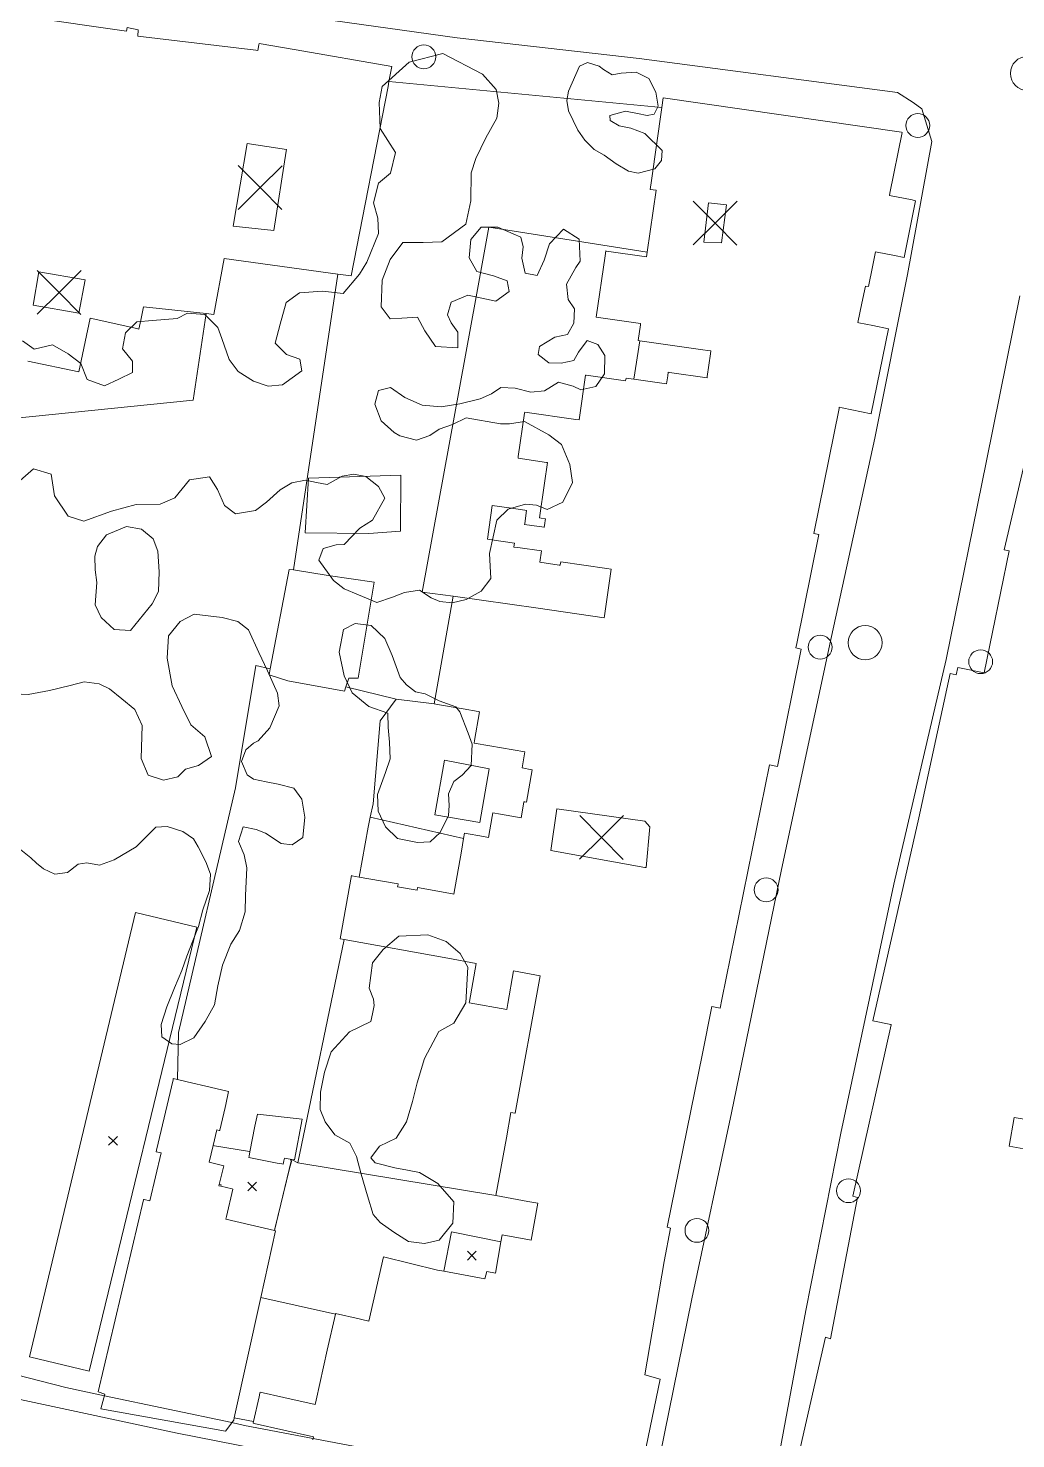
# Model space of a CAD drawing. Header units: metres. Extents: x 4652992 to 4879070, y 2074171 to 2309877.
# Drawn here: x 4653920 to 4653983.8, y 2307623.4 to 2307714.5 of the extents above; entities that cross this region are included whole.
import ezdxf

# ---------------------------------------------------------------- set-up
doc = ezdxf.new("R2010")
doc.units = ezdxf.units.M
doc.header["$MEASUREMENT"] = 0
doc.linetypes.add('DGN Style 2', pattern=[66.27138, 39.762828, -26.508552])
doc.layers.get('0').update_dxf_attribs({"color": 4, "lineweight": 0})
for name, color, linetype, lineweight in [('Level 18', 5, 'Continuous', 0), ('Level 30', 5, 'Continuous', 0), ('Level 35', 4, 'Continuous', 0), ('Level 37', 3, 'Continuous', 0), ('Level 38', 3, 'Continuous', 0), ('Level 39', 9, 'Continuous', 0), ('Level 40', 1, 'Continuous', 0), ('Level 45', 9, 'Continuous', 0), ('Level 54', 30, 'DGN Style 2', 0), ('Level 61', 4, 'Continuous', 0), ('Level 62', 4, 'Continuous', 0), ('Level 63', 3, 'Continuous', 0)]:
    doc.layers.add(name, color=color, linetype=linetype, lineweight=lineweight)

# ---------------------------------------------------------------- blocks, each defined once
blk = doc.blocks.new('POSTE')
at = {"color": 0, "linetype": 'ByBlock', "lineweight": -2}
blk.add_circle((0, 0), 0.77, dxfattribs=at)
blk = doc.blocks.new('AL')
at = {"color": 0, "linetype": 'ByBlock', "lineweight": -2, "ltscale": 10}
blk.add_circle((0, 0), 1.1, dxfattribs=at)
blk = doc.blocks.new('COTA')
at = {"color": 0, "linetype": 'ByBlock', "lineweight": -2, "ltscale": 10}
for p, q in [((-1.408457, 1.419522), (0, 0)), ((1.419522, 1.408457), (0, 0)), ((0, 0), (-1.419522, -1.408457)), ((0, 0), (1.408457, -1.419522))]:
    blk.add_line(p, q, dxfattribs=at)

msp = doc.modelspace()

# ---------------------------------------------------------------- linework, layer by layer
at = {"layer": 'Level 18', "color": 30}
for points in [[(4653959.900626, 2307617.960562, 1384.335982), (4653962.857556, 2307632.49258, 1383.808997), (4653965.423712, 2307644.50327, 1383.270101), (4653968.644879, 2307660.213406, 1382.640859), (4653971.873935, 2307675.240193, 1381.982438), (4653974.685449, 2307688.059365, 1381.367095), (4653976.776675, 2307698.63199, 1380.814404), (4653978.365979, 2307707.209874, 1380.41565), (4653977.708294, 2307709.326834, 1380.380947), (4653977.143482, 2307709.720644, 1380.405234), (4653976.137434, 2307710.373053, 1380.372459), (4653959.445939, 2307712.569493, 1380.87269), (4653947.708031, 2307713.902195, 1380.831201), (4653933.336973, 2307715.913993, 1380.410254), (4653920.415636, 2307717.694351, 1380.083746), (4653900.70562, 2307720.45194, 1379.394836), (4653894.689267, 2307721.480354, 1379.071041), (4653893.278991, 2307721.28384, 1378.976233), (4653891.705097, 2307719.788548, 1378.780086), (4653890.88952, 2307718.235772, 1378.665604)], [(4653890.567403, 2307716.457267, 1378.630353), (4653889.302296, 2307711.581459, 1378.153915), (4653888.470589, 2307708.114739, 1377.667532), (4653887.020455, 2307701.522632, 1376.943175), (4653885.725321, 2307695.720839, 1376.246924), (4653884.570026, 2307690.986107, 1375.692299), (4653882.980361, 2307684.126634, 1374.552187), (4653882.312659, 2307681.391925, 1374.199017), (4653881.948532, 2307679.900573, 1374.118452), (4653881.566553, 2307678.3361, 1374.021474), (4653880.471361, 2307673.123403, 1373.837319), (4653878.995646, 2307666.405659, 1373.56949), (4653877.049644, 2307657.412698, 1373.417969), (4653875.747748, 2307651.79547, 1373.359789), (4653873.77029, 2307642.033728, 1373.299158), (4653872.808079, 2307636.510013, 1373.173261), (4653873.552678, 2307636.340323, 1373.297967), (4653883.010088, 2307634.185036, 1374.992435), (4653892.957591, 2307631.906731, 1377.239366), (4653906.940562, 2307628.651481, 1380.200059), (4653917.754314, 2307626.281284, 1382.302013), (4653919.465838, 2307625.978146, 1382.509859), (4653929.606144, 2307623.798303, 1383.461628), (4653937.279921, 2307622.297942, 1384.280584)], [(4653967.693015, 2307618.107368, 1384.408502), (4653970.224257, 2307631.728443, 1383.792793), (4653972.479371, 2307643.190404, 1383.265405), (4653975.894529, 2307659.254551, 1382.576371), (4653979.284686, 2307673.763721, 1382.041591), (4653981.893768, 2307686.598174, 1381.379637), (4653984.051221, 2307697.239589, 1380.991298)]]:
    msp.add_polyline3d(points, dxfattribs=at)
at = {"layer": 'Level 30', "color": 1, "flags": 128}
for points, elevation in [([(4653934.126899, 2307707.077423), (4653933.231002, 2307701.748746), (4653935.86334, 2307701.475173), (4653936.655235, 2307706.579249), (4653936.669184, 2307706.693904), (4653934.126899, 2307707.077423)], 1382.7), ([(4653963.630819, 2307700.709412), (4653964.779621, 2307700.668749), (4653965.102245, 2307703.126065), (4653963.930453, 2307703.249932), (4653963.630819, 2307700.709412)], 1383.3), ([(4653920.313245, 2307696.646814), (4653923.264963, 2307696.119939), (4653923.679713, 2307698.288127), (4653920.673763, 2307698.798651), (4653920.313245, 2307696.646814)], 1382.6253), ([(4653949.755125, 2307666.70938), (4653949.168236, 2307663.244568), (4653946.25209, 2307663.741044), (4653946.888661, 2307667.27102), (4653949.755125, 2307666.70938)], 1384.6), ([(4653954.131439, 2307664.130267), (4653953.750307, 2307661.431877), (4653959.824263, 2307660.332026), (4653959.900285, 2307660.324846), (4653960.145822, 2307662.952143), (4653959.816808, 2307663.329619), (4653954.131439, 2307664.130267)], 1384.8)]:
    msp.add_lwpolyline(points, dxfattribs=dict(at, elevation=elevation))
at = {"layer": 'Level 30', "color": 1}
for points in [[(4653913.401796, 2307716.180328, 1382.5302), (4653926.346426, 2307714.33353, 1382.8), (4653926.391486, 2307714.569322, 1382.8), (4653927.097314, 2307714.430122, 1382.8), (4653927.07728, 2307714.005895, 1382.8), (4653934.690565, 2307713.114414, 1382.7752), (4653934.829428, 2307713.098154, 1382.7752), (4653934.891662, 2307713.456938, 1382.7752), (4653934.907678, 2307713.549272, 1382.7752), (4653937.293472, 2307713.135434, 1382.8586), (4653943.48503, 2307712.061449, 1383.0752), (4653943.294676, 2307711.079898, 1383.120553), (4653943.232361, 2307710.758573, 1383.1354), (4653940.86168, 2307698.534232, 1383.7), (4653939.986266, 2307698.653894, 1383.633439), (4653932.644291, 2307699.657489, 1383.0752), (4653931.971737, 2307696.044733, 1383.5), (4653931.496973, 2307696.096066, 1383.444904), (4653927.449571, 2307696.533688, 1382.9752), (4653927.257729, 2307695.671932, 1382.9149), (4653927.131251, 2307695.103797, 1382.8752), (4653927.007345, 2307695.131381, 1382.8752), (4653923.995598, 2307695.801852, 1382.9752), (4653923.270511, 2307692.345778, 1382.9752), (4653923.258089, 2307692.348384, 1382.9728), (4653919.973179, 2307693.037562, 1382.3324)], [(4653938.370002, 2307623.384171, 1386.3654), (4653938.411078, 2307623.566597, 1386.0552), (4653934.596737, 2307624.425463, 1386.0552), (4653934.513652, 2307624.444172, 1386.0552), (4653934.539689, 2307624.559808, 1386.049465), (4653934.900493, 2307626.162184, 1385.97), (4653934.954456, 2307626.401844, 1385.9581), (4653934.967692, 2307626.460624, 1385.9552), (4653936.496607, 2307626.116361, 1386.1273), (4653938.52127, 2307625.660472, 1386.3552), (4653938.584447, 2307625.941052, 1386.3552), (4653939.312383, 2307629.173909, 1386.3552), (4653939.834103, 2307631.49094, 1386.3552), (4653939.843454, 2307631.532469, 1386.3552), (4653941.368028, 2307631.189184, 1386.0723), (4653941.530127, 2307631.152685, 1386.0422), (4653941.999109, 2307631.047085, 1385.9552), (4653942.931792, 2307635.189258, 1385.9), (4653946.430829, 2307634.343753, 1386.5), (4653946.842878, 2307634.26788, 1386.5), (4653949.491603, 2307633.780156, 1386.5), (4653949.614794, 2307634.252885, 1386.5), (4653950.166504, 2307634.145317, 1386.4552), (4653950.529092, 2307636.155067, 1386.4552), (4653950.611479, 2307636.611723, 1386.4552), (4653952.370371, 2307636.294394, 1386.7363), (4653952.48838, 2307636.273104, 1386.7552), (4653952.918488, 2307638.657104, 1389.3552), (4653952.264781, 2307638.775042, 1389.331144), (4653950.201048, 2307639.147369, 1389.2552), (4653950.87472, 2307642.881399, 1389.1857), (4653951.170958, 2307644.523391, 1389.1552), (4653951.413679, 2307644.4796, 1389.1552), (4653951.452197, 2307644.472651, 1389.1552), (4653953.052669, 2307653.343749, 1389.1552), (4653951.347691, 2307653.651351, 1385.5552), (4653950.967096, 2307651.54179, 1385.5552), (4653950.898145, 2307651.159604, 1385.5552), (4653948.470421, 2307651.597599, 1385.5552), (4653948.485967, 2307651.683768, 1385.5601), (4653948.93006, 2307654.145283, 1385.7), (4653947.098887, 2307654.475653, 1385.6072), (4653940.407743, 2307655.68283, 1385.267935), (4653940.15658, 2307655.728144, 1385.2552), (4653940.151067, 2307655.729138, 1385.2552), (4653940.865304, 2307659.808488, 1385.2552), (4653940.90169, 2307659.802117, 1385.2552), (4653941.369271, 2307659.72025, 1385.2552), (4653941.989804, 2307659.611604, 1385.2552), (4653943.881772, 2307659.280346, 1385.2552), (4653943.858516, 2307659.147518, 1385.2552), (4653943.84893, 2307659.092769, 1385.2552), (4653943.970932, 2307659.071408, 1385.2552), (4653945.105393, 2307658.87278, 1385.2552), (4653945.133477, 2307659.033183, 1385.2552), (4653947.394549, 2307658.6373, 1385.2552), (4653947.483385, 2307658.621746, 1385.2552), (4653947.968743, 2307661.393853, 1385.2552), (4653948.112411, 2307662.21441, 1385.2552), (4653948.170646, 2307662.547016, 1385.2552), (4653949.393569, 2307662.332899, 1384.5456), (4653949.721849, 2307662.275421, 1384.3552), (4653949.958572, 2307663.627458, 1384.3552), (4653949.998368, 2307663.854754, 1384.3552), (4653950.496636, 2307663.767514, 1384.3552), (4653951.830165, 2307663.534032, 1384.3552), (4653951.984244, 2307664.414052, 1384.3552), (4653952.012283, 2307664.574193, 1384.3552), (4653952.068343, 2307664.564378, 1384.3552), (4653952.178013, 2307664.545176, 1384.3552), (4653952.545846, 2307666.646046, 1384.7552), (4653952.53168, 2307666.648526, 1384.7552), (4653951.894044, 2307666.760167, 1384.7552), (4653952.075378, 2307667.795851, 1384.7552), (4653952.062424, 2307667.798119, 1384.7536), (4653949.810007, 2307668.192486, 1384.4795), (4653948.788847, 2307668.371277, 1384.3552), (4653948.816631, 2307668.529967, 1384.3552), (4653949.141788, 2307670.387091, 1384.3552), (4653949.063361, 2307670.400823, 1384.4411), (4653949.061195, 2307670.401202, 1384.443471), (4653948.085275, 2307670.572072, 1385.5122), (4653946.431564, 2307670.861614, 1387.3232), (4653946.219744, 2307670.8987, 1387.5552), (4653947.43715, 2307677.851882, 1387.5552), (4653947.439059, 2307677.862789, 1387.5552), (4653952.925, 2307677.073342, 1387.6114), (4653957.193955, 2307676.459023, 1387.6552), (4653957.211915, 2307676.583827, 1387.5121), (4653957.645931, 2307679.599843, 1384.0552), (4653957.370513, 2307679.639476, 1384.0552), (4653954.386764, 2307680.068849, 1384.0552), (4653954.359968, 2307679.882645, 1384.0552), (4653954.356285, 2307679.857048, 1384.0552), (4653954.292841, 2307679.866178, 1384.0407), (4653953.039279, 2307680.04657, 1383.7552), (4653953.143635, 2307680.771754, 1383.7552), (4653951.622958, 2307680.990585, 1383.6696), (4653951.366259, 2307681.027525, 1383.6552), (4653951.385789, 2307681.163239, 1383.6552), (4653951.401915, 2307681.275297, 1383.6552), (4653949.787729, 2307681.507585, 1383.6552), (4653949.64713, 2307681.527817, 1383.6552), (4653949.961658, 2307683.713502, 1383.6552), (4653951.055341, 2307683.556117, 1383.7537), (4653952.064435, 2307683.410905, 1383.8446), (4653952.18182, 2307683.394013, 1383.8552), (4653952.060458, 2307682.550659, 1383.8552), (4653952.05036, 2307682.48049, 1383.8552), (4653952.527115, 2307682.411883, 1383.8552), (4653953.309441, 2307682.299303, 1383.8552), (4653953.322152, 2307682.297474, 1383.8552), (4653953.362198, 2307682.575751, 1383.8552), (4653953.384886, 2307682.733412, 1383.8552), (4653953.402031, 2307682.852559, 1383.8552), (4653953.120531, 2307682.893068, 1383.8552), (4653953.01449, 2307682.908328, 1383.8552), (4653953.338555, 2307685.160281, 1383.7922), (4653953.528967, 2307686.483476, 1383.7552), (4653953.46666, 2307686.492442, 1383.7552), (4653951.631554, 2307686.756521, 1383.7552), (4653951.646964, 2307686.863607, 1383.7552), (4653952.052085, 2307689.678827, 1383.7552), (4653952.061339, 2307689.74314, 1383.7552), (4653955.354407, 2307689.269255, 1383.8488), (4653955.580339, 2307689.236743, 1383.8552), (4653955.601451, 2307689.383448, 1383.845), (4653955.996772, 2307692.130571, 1383.6552), (4653956.035171, 2307692.125046, 1383.6596), (4653958.580833, 2307691.758715, 1383.9552), (4653958.591629, 2307691.833739, 1383.9552), (4653958.606984, 2307691.940444, 1383.9552), (4653958.772767, 2307691.916588, 1383.9742), (4653959.10813, 2307691.868328, 1384.012709), (4653961.219906, 2307691.564435, 1384.2552), (4653961.29516, 2307692.087388, 1383.7698), (4653961.328439, 2307692.318642, 1383.5552), (4653961.423669, 2307692.304938, 1383.5552), (4653963.843182, 2307691.956761, 1383.5552), (4653963.855596, 2307692.043024, 1383.5552), (4653964.066978, 2307693.511937, 1383.5552), (4653964.091938, 2307693.685385, 1383.5552), (4653963.890706, 2307693.714343, 1383.5552), (4653963.572146, 2307693.760185, 1383.5552), (4653959.499031, 2307694.346321, 1383.5552), (4653959.467962, 2307694.350792, 1383.5552), (4653959.388814, 2307694.362182, 1383.5552), (4653959.535151, 2307695.379093, 1383.7412), (4653959.546185, 2307695.455771, 1383.7552), (4653956.677496, 2307695.868586, 1383.4552), (4653957.247702, 2307699.831, 1383.4552), (4653957.292829, 2307700.144589, 1383.4552), (4653957.339486, 2307700.137875, 1383.4534), (4653959.923829, 2307699.765978, 1383.3552), (4653959.966543, 2307700.062801, 1383.3552), (4653960.541777, 2307704.060154, 1383.3552), (4653960.157231, 2307704.115491, 1383.3552), (4653960.240923, 2307704.69708, 1383.3497), (4653960.917885, 2307709.401343, 1383.30581), (4653961.00751, 2307710.024156, 1383.3), (4653976.390764, 2307707.810447, 1383.3552), (4653976.450928, 2307707.798218, 1383.3552), (4653975.653575, 2307703.87539, 1383.3552), (4653975.624779, 2307703.733717, 1383.3552), (4653977.09125, 2307703.435643, 1382.9198), (4653977.309044, 2307703.391374, 1382.8552), (4653977.304767, 2307703.370333, 1382.8552)], [(4653977.304767, 2307703.370333, 1382.8552), (4653976.56298, 2307699.720878, 1382.8552), (4653975.935658, 2307699.848387, 1383.0592), (4653974.81986, 2307700.075184, 1383.422), (4653974.717914, 2307700.095905, 1383.4552), (4653974.518304, 2307699.113864, 1383.5423), (4653974.259561, 2307697.840892, 1383.6552), (4653974.065287, 2307697.88038, 1383.6552), (4653973.841032, 2307696.777087, 1383.6552), (4653973.584832, 2307695.516632, 1383.6552), (4653973.650387, 2307695.503308, 1383.6485), (4653974.540626, 2307695.322358, 1383.5584), (4653975.559964, 2307695.115167, 1383.4552), (4653974.447585, 2307689.642469, 1383.5552), (4653974.445056, 2307689.630024, 1383.5552), (4653972.563258, 2307690.012518, 1384.1937), (4653972.382203, 2307690.049319, 1384.2552), (4653972.364503, 2307689.962236, 1384.2584), (4653970.726576, 2307681.903943, 1384.5552), (4653970.725548, 2307681.898881, 1384.5552), (4653970.73254, 2307681.897459, 1384.5635), (4653971.062608, 2307681.83037, 1384.9552), (4653969.632341, 2307674.793722, 1384.9552), (4653969.574424, 2307674.508779, 1384.9552), (4653969.925397, 2307674.43744, 1387.7552), (4653968.382719, 2307666.847752, 1387.7552), (4653967.866564, 2307666.952665, 1385.8552), (4653964.787835, 2307651.805891, 1385.9516), (4653964.674763, 2307651.249598, 1385.9552), (4653964.152507, 2307651.355751, 1389.4552), (4653963.53502, 2307648.317829, 1389.4434), (4653961.257689, 2307637.113783, 1389.4), (4653961.48396, 2307637.053835, 1386.4), (4653961.070015, 2307634.883156, 1386.4), (4653959.809189, 2307627.579658, 1386.4), (4653960.810232, 2307627.29879, 1389.5), (4653959.011453, 2307618.554023, 1389.5)], [(4653969.595552, 2307621.696564, 1388.9253), (4653971.481709, 2307630.001923, 1389.1253), (4653971.801307, 2307629.909374, 1389.1253), (4653972.769835, 2307634.881852, 1389.4253), (4653973.554502, 2307639.031147, 1388.9253), (4653973.252236, 2307639.117843, 1387.0253), (4653975.737339, 2307650.181986, 1387.0253), (4653975.698619, 2307650.202789, 1386.0253), (4653974.551976, 2307650.437799, 1385.4253), (4653977.523772, 2307663.539577, 1385.2253), (4653979.531125, 2307672.856693, 1384.8), (4653979.935411, 2307672.77327, 1384.8), (4653980.033932, 2307673.250721, 1384.8), (4653981.737182, 2307672.89926, 1384.8), (4653983.346915, 2307680.771457, 1384.8), (4653983.025317, 2307680.846825, 1384.8), (4653984.272135, 2307686.167058, 1384.5)], [(4653944.04038, 2307682.044571, 1383.9), (4653941.999234, 2307681.901565, 1383.9), (4653937.891501, 2307681.938707, 1383.7), (4653938.104002, 2307685.469663, 1384.2), (4653944.063295, 2307685.657864, 1384.2), (4653944.04038, 2307682.044571, 1383.9)], [(4653940.508384, 2307671.989421, 1384.3), (4653940.417856, 2307671.714571, 1384.3), (4653936.75374, 2307672.394014, 1384.3), (4653935.553982, 2307672.772059, 1384), (4653935.627742, 2307673.158311, 1384), (4653936.855302, 2307679.586532, 1384), (4653937.117719, 2307679.544108, 1384.031356), (4653939.365928, 2307679.180644, 1384.3), (4653942.33626, 2307678.759932, 1384.1), (4653941.306433, 2307672.554672, 1384.1), (4653940.694117, 2307672.553318, 1384.3), (4653940.508384, 2307671.989421, 1384.3)], [(4653932.71293, 2307644.843563, 1384.6552), (4653932.367649, 2307643.377501, 1384.6552), (4653932.360152, 2307643.34567, 1384.6552), (4653932.316389, 2307643.355977, 1384.6552), (4653932.175319, 2307643.389201, 1384.6552), (4653931.936781, 2307642.376371, 1384.6552), (4653931.683394, 2307641.300492, 1384.6552), (4653932.620814, 2307641.079714, 1385.4552), (4653932.33414, 2307639.862498, 1385.4552), (4653932.314172, 2307639.777714, 1385.4552), (4653932.423239, 2307639.752027, 1385.431018), (4653933.167036, 2307639.576851, 1385.2661), (4653933.216177, 2307639.565277, 1385.2552), (4653932.801745, 2307637.805601, 1385.2552), (4653932.762124, 2307637.63737, 1385.2552), (4653935.90556, 2307636.89704, 1385.986268), (4653935.905607, 2307636.897029, 1385.986279), (4653935.964608, 2307636.883133, 1386), (4653935.012922, 2307632.564764, 1386), (4653933.29917, 2307624.788446, 1386), (4653933.269792, 2307624.655141, 1386), (4653932.738963, 2307623.939179, 1386.4), (4653924.685257, 2307625.373535, 1386.4), (4653924.93968, 2307626.32349, 1385.9), (4653924.505371, 2307626.474349, 1385.9), (4653927.428127, 2307638.884351, 1385.8552), (4653927.433017, 2307638.905115, 1385.8552), (4653927.480696, 2307638.893886, 1385.7752), (4653927.85043, 2307638.806807, 1385.1552), (4653928.579977, 2307641.904461, 1385.1552), (4653928.252403, 2307641.98161, 1385.1552), (4653928.275567, 2307642.084744, 1385.1486), (4653929.344681, 2307646.624196, 1384.8602), (4653929.363402, 2307646.703684, 1384.8552), (4653929.645457, 2307646.637256, 1384.843369), (4653930.259765, 2307646.492576, 1384.8176), (4653931.746031, 2307646.142536, 1384.7552), (4653932.923713, 2307645.876825, 1384.6552), (4653932.756476, 2307645.028456, 1384.6552), (4653932.71293, 2307644.843563, 1384.6552)], [(4653937.685157, 2307644.073991, 1385.5), (4653937.184428, 2307641.451019, 1385.5), (4653937.012661, 2307641.483809, 1385.488138), (4653936.910435, 2307641.503324, 1385.481079), (4653936.535713, 2307641.574859, 1385.4552), (4653936.501728, 2307641.396833, 1385.3658), (4653936.459659, 2307641.176466, 1385.2552), (4653936.379591, 2307641.191751, 1385.2443), (4653936.078604, 2307641.24921, 1385.2036), (4653934.243849, 2307641.599467, 1384.9552), (4653934.261006, 2307641.689337, 1384.9552), (4653934.316285, 2307641.978905, 1384.946974), (4653934.631973, 2307643.632578, 1384.9), (4653934.799305, 2307644.409525, 1384.9), (4653937.685157, 2307644.073991, 1385.5)], [(4653987.122422, 2307643.618987, 1386.2253), (4653983.675939, 2307644.198137, 1386.4), (4653983.356289, 2307642.331267, 1386.4), (4653984.527666, 2307642.130701, 1386.4)]]:
    msp.add_polyline3d(points, dxfattribs=at)
at = {"layer": 'Level 35'}
for p, q in [((4653937.398488, 2307641.272534, 1386.2366), (4653950.201048, 2307639.147369, 1386.3974)), ((4653935.012922, 2307632.564764, 1385.736618), (4653939.834103, 2307631.49094, 1385.736618)), ((4653933.29917, 2307624.788446, 1385.936618), (4653934.539689, 2307624.559808, 1385.936618))]:
    msp.add_line(p, q, dxfattribs=at)
msp.add_polyline3d([(4653935.90556, 2307636.89704, 1386.2366), (4653936.983124, 2307641.361438, 1386.2366), (4653937.008579, 2307641.469162, 1386.2366), (4653937.398488, 2307641.272534, 1386.2366), (4653940.407743, 2307655.68283, 1385.7582)], dxfattribs=at)
at = {"layer": 'Level 37'}
for p, q in [((4653960.917885, 2307709.401343, 1382.5164), (4653943.294676, 2307711.079898, 1382.432753)), ((4653939.986266, 2307698.653894, 1382.849704), (4653937.117719, 2307679.544108, 1383.716432))]:
    msp.add_line(p, q, dxfattribs=at)
for points in [[(4653931.496973, 2307696.096066, 1383.121088), (4653930.644932, 2307690.509521, 1383.121088), (4653908.161254, 2307688.237672, 1381.421088), (4653899.412929, 2307686.783211, 1379.821088), (4653888.892826, 2307684.336928, 1378.121088), (4653883.694887, 2307683.161865, 1377.021088), (4653886.12906, 2307696.045999, 1379.121088), (4653891.660097, 2307718.48265, 1381.121088), (4653894.708024, 2307717.912209, 1381.121088)], [(4653947.43715, 2307677.851882, 1383.921088), (4653945.447232, 2307678.117964, 1383.921088), (4653948.928349, 2307697.179597, 1382.921088), (4653949.753164, 2307701.68241, 1382.921088), (4653959.966543, 2307700.062801, 1382.921088)]]:
    msp.add_polyline3d(points, dxfattribs=at)
at = {"layer": 'Level 38'}
for p, q in [((4653959.10813, 2307691.868328, 1383.421088), (4653959.499031, 2307694.346321, 1383.421088)), ((4653940.508384, 2307671.989421, 1384.116191), (4653943.75236, 2307671.212504, 1384.336618)), ((4653942.087623, 2307663.586205, 1384.622983), (4653948.112411, 2307662.21441, 1385.163882))]:
    msp.add_line(p, q, dxfattribs=at)
for points in [[(4653929.645457, 2307646.637256, 1383.949317), (4653929.690473, 2307649.669817, 1383.721088), (4653933.387427, 2307665.476308, 1383.721088), (4653934.693712, 2307673.382006, 1383.721088), (4653935.627742, 2307673.158311, 1383.784555)], [(4653941.369271, 2307659.72025, 1384.8366), (4653941.949852, 2307662.938705, 1384.8366), (4653942.087623, 2307663.586205, 1384.623), (4653942.272297, 2307664.454142, 1384.3366), (4653942.722145, 2307669.795251, 1384.3366), (4653943.75236, 2307671.212504, 1384.3366), (4653946.219744, 2307670.8987, 1384.3366)]]:
    msp.add_polyline3d(points, dxfattribs=at)
at = {"layer": 'Level 40', "color": 3}
for points in [[(4653919.619038, 2307694.342079, 1384), (4653920.37866, 2307693.792859, 1384), (4653921.566483, 2307694.092543, 1384), (4653922.582375, 2307693.492967, 1384), (4653923.393677, 2307692.866986, 1384), (4653923.798609, 2307691.854399, 1384), (4653924.91527, 2307691.43502, 1384), (4653925.84471, 2307691.87147, 1383.1), (4653926.72528, 2307692.298972, 1383.1), (4653926.732125, 2307693.031648, 1383.1), (4653926.085046, 2307693.826152, 1383.1), (4653926.281664, 2307694.855173, 1383.1), (4653927.018873, 2307695.57768, 1383.1), (4653928.030409, 2307695.64566, 1383.1), (4653929.616311, 2307695.792263, 1383.4), (4653930.279346, 2307696.128689, 1383.4), (4653931.393881, 2307696.042844, 1383.4), (4653932.232792, 2307695.210972, 1383.4), (4653932.494682, 2307694.492607, 1383.4), (4653932.96662, 2307693.132779, 1383.4), (4653933.549035, 2307692.351422, 1383.4), (4653934.544983, 2307691.741034, 1384), (4653935.481073, 2307691.42377, 1384), (4653936.426649, 2307691.50435, 1384), (4653937.659633, 2307692.394393, 1384), (4653937.538385, 2307693.15099, 1384), (4653936.666449, 2307693.455687, 1384), (4653935.944346, 2307694.197246, 1384), (4653936.263126, 2307695.418473, 1383.4), (4653936.661338, 2307696.807035, 1383.4), (4653937.513629, 2307697.439446, 1383.4), (4653938.997187, 2307697.547551, 1383.4), (4653940.341877, 2307697.395439, 1384), (4653941.379772, 2307698.656492, 1384), (4653941.859194, 2307699.427969, 1384), (4653942.610978, 2307701.278016, 1384), (4653942.57495, 2307702.25808, 1384.6), (4653942.298727, 2307703.244037, 1384.6), (4653942.607584, 2307704.513967, 1384.6), (4653943.394009, 2307705.157461, 1384.6), (4653943.715085, 2307706.491442, 1384.6), (4653942.729036, 2307708.051317, 1385.2), (4653942.651537, 2307709.728469, 1385.2), (4653942.847272, 2307710.753459, 1385.2), (4653944.607488, 2307712.33395, 1385.2), (4653946.77115, 2307712.904094, 1385.2), (4653949.343777, 2307711.550664, 1384.9), (4653950.21925, 2307710.580075, 1384.9), (4653950.379678, 2307709.684064, 1384.9), (4653950.260081, 2307708.710298, 1384.9), (4653949.555949, 2307707.452819, 1384.9), (4653948.903445, 2307706.118602, 1384.9), (4653948.592142, 2307705.182543, 1384.9), (4653948.581307, 2307703.38931, 1384.9), (4653948.256998, 2307701.884172, 1384.3), (4653946.708336, 2307700.724863, 1384.3), (4653945.507936, 2307700.695004, 1384.3), (4653944.179499, 2307700.690338, 1384.3), (4653943.370964, 2307699.584741, 1384.3), (4653942.855443, 2307698.254905, 1383.4), (4653942.792753, 2307696.533982, 1383.4), (4653943.374834, 2307695.75281, 1383.4), (4653944.116368, 2307695.806892, 1383.4), (4653945.126383, 2307695.874797, 1383.4), (4653945.619796, 2307694.977802, 1383.4), (4653946.293103, 2307693.978781, 1383.4), (4653947.73909, 2307693.894288, 1383.4), (4653947.730893, 2307694.895721, 1383.4), (4653947.316588, 2307695.510482, 1383.4), (4653947.082171, 2307696.023198, 1383.4), (4653947.305659, 2307696.845733, 1383.4), (4653948.389054, 2307697.299033, 1383.4), (4653950.20459, 2307696.896953, 1382.8), (4653951.056957, 2307697.529692, 1382.8), (4653950.923287, 2307698.223096, 1382.8), (4653950.050433, 2307698.528358, 1382.8), (4653948.972944, 2307698.807201, 1382.8), (4653948.479168, 2307699.704979, 1382.8), (4653948.571893, 2307700.887559, 1382.8), (4653949.256574, 2307701.686682, 1382.8), (4653950.319029, 2307701.677543, 1382.8), (4653951.81005, 2307701.037313, 1383.1), (4653951.955916, 2307700.408506, 1383.1), (4653951.885058, 2307699.689031, 1383.1), (4653952.097724, 2307698.713697, 1383.1), (4653952.866473, 2307698.562334, 1383.1), (4653953.318947, 2307699.54001, 1383.1), (4653953.655557, 2307700.607145, 1383.1), (4653954.568653, 2307701.560686, 1383.1), (4653955.571697, 2307700.896418, 1383.1), (4653955.634437, 2307699.484036, 1383.1), (4653955.356447, 2307699.072103, 1383.1), (4653954.7514, 2307697.99119, 1383.1), (4653954.86098, 2307697.013172, 1383.7), (4653955.274911, 2307696.398823, 1383.7), (4653955.231376, 2307695.474882, 1383.7), (4653954.828384, 2307694.754892, 1383.7), (4653953.999175, 2307694.585024, 1383.7), (4653953.020148, 2307693.97833, 1383.7), (4653952.922121, 2307693.464712, 1383.7), (4653953.616606, 2307692.928401, 1383.7), (4653954.409081, 2307692.905714, 1383.7), (4653955.238273, 2307693.075623, 1383.7), (4653955.540512, 2307693.61563, 1383.7), (4653956.095564, 2307694.361791, 1384), (4653956.774614, 2307694.095008, 1384), (4653957.24002, 2307693.404259, 1384), (4653957.211495, 2307692.211543, 1384), (4653956.656336, 2307691.388711, 1384), (4653955.687432, 2307691.17984, 1384), (4653955.200224, 2307691.40883, 1384), (4653954.240284, 2307691.673314, 1383.7), (4653953.33752, 2307691.118145, 1383.7), (4653952.456478, 2307691.024968, 1383.7), (4653951.444641, 2307691.290585, 1383.7), (4653950.523999, 2307691.338414, 1383.7), (4653949.913852, 2307690.92545, 1383.7), (4653949.187905, 2307690.601858, 1383.7), (4653947.861226, 2307690.263115, 1383.7), (4653946.667704, 2307690.08268, 1384.3), (4653945.427798, 2307690.193327, 1384.3), (4653944.325275, 2307690.676374, 1384.3), (4653943.38739, 2307691.326781, 1384.3), (4653942.622351, 2307691.144347, 1384.3), (4653942.386849, 2307690.258618, 1384.3), (4653942.77892, 2307689.182939, 1384.3), (4653943.628364, 2307688.416822, 1384.3), (4653944.005109, 2307688.202987, 1384.6), (4653945.079932, 2307687.925198, 1384.6), (4653945.93293, 2307688.223302, 1384.6), (4653946.542377, 2307688.635791, 1384.6), (4653947.395297, 2307688.933863, 1384.6), (4653948.272653, 2307689.360168, 1384.6), (4653950.486889, 2307688.975944, 1385.2), (4653951.086094, 2307688.991062, 1385.2), (4653952.041239, 2307689.135575, 1385.2), (4653953.628921, 2307688.276109, 1385.8), (4653954.436479, 2307687.652568, 1385.8), (4653954.982102, 2307686.350204, 1385.8), (4653955.157215, 2307685.187082, 1385.8), (4653954.518046, 2307683.918384, 1385.8), (4653953.502862, 2307683.453872, 1385.8), (4653952.825566, 2307683.719738, 1385.8), (4653952.1116, 2307683.79361, 1385.8), (4653950.993094, 2307683.482135, 1385.8), (4653950.260064, 2307682.762876, 1385.8), (4653949.780904, 2307680.599178, 1385.8), (4653949.825725, 2307679.793495, 1385.8), (4653949.870547, 2307678.987812, 1385.8), (4653949.252858, 2307678.179354, 1385.8), (4653948.288926, 2307677.638041, 1385.8), (4653947.386029, 2307677.41677, 1385.8), (4653946.576111, 2307677.513556, 1385.2), (4653946.025653, 2307677.754535, 1385.2), (4653945.256338, 2307678.237905, 1385.2), (4653944.300774, 2307678.093038, 1385.2), (4653943.512359, 2307677.782387, 1385.2), (4653942.519988, 2307677.445248, 1385.2), (4653941.317823, 2307677.950509, 1384.6), (4653940.395154, 2307678.331209, 1384.6), (4653939.701077, 2307678.866718, 1384.6), (4653938.757905, 2307680.183216, 1384.6), (4653939.03283, 2307680.927888, 1384.6), (4653939.87391, 2307681.162092, 1384.6), (4653940.410111, 2307681.18993, 1384.6), (4653941.40182, 2307682.248371, 1385.5), (4653942.226647, 2307682.750937, 1385.5), (4653943.03104, 2307684.187791, 1385.5)], [(4653954.888735, 2307710.46605, 1382.8), (4653955.596872, 2307712.086576, 1382.8), (4653956.116951, 2307712.30399, 1382.8), (4653956.870893, 2307712.075214, 1382.8), (4653957.148916, 2307711.860344, 1382.8), (4653957.719664, 2307711.507713, 1382.8), (4653958.301819, 2307711.632858, 1382.8), (4653959.268223, 2307711.682174, 1382.8), (4653960.069449, 2307711.284078, 1382.8), (4653960.537118, 2307710.391823, 1382.8), (4653960.68268, 2307709.483131, 1382.8), (4653960.426003, 2307708.973774, 1382.8), (4653959.960955, 2307708.901389, 1383.1), (4653959.346428, 2307709.022602, 1383.1), (4653958.578238, 2307709.174125, 1383.1), (4653957.568115, 2307708.893557, 1383.1), (4653957.586109, 2307708.570134, 1383.1), (4653958.15658, 2307708.217723, 1383.1), (4653958.924792, 2307708.06622, 1383.1), (4653959.817188, 2307707.730299, 1383.1), (4653960.934265, 2307706.623905, 1383.7), (4653960.893478, 2307705.992852, 1383.7), (4653960.468991, 2307705.437443, 1383.7), (4653959.383173, 2307705.172167, 1383.7), (4653958.769193, 2307705.293204, 1383.7), (4653957.957457, 2307705.775428, 1383.4), (4653957.18627, 2307706.327129, 1383.4), (4653956.539236, 2307706.694499, 1383.4), (4653955.936285, 2307707.292994, 1383.4), (4653955.501617, 2307707.938258, 1383.4), (4653954.883875, 2307709.186818, 1382.8), (4653954.770994, 2307709.849179, 1382.8), (4653954.888735, 2307710.46605, 1382.8)], [(4653943.03104, 2307684.187791, 1385.5), (4653942.624593, 2307684.937325, 1385.2), (4653941.797429, 2307685.570541, 1384.9), (4653941.030297, 2307685.721248, 1384.9), (4653940.278094, 2307685.602951, 1384.9), (4653939.312286, 2307685.060964, 1384.9), (4653938.608977, 2307685.199112, 1384.9), (4653937.905639, 2307685.337265, 1384.9), (4653937.013158, 2307685.179948, 1384.9), (4653936.263489, 2307684.72846, 1384.9), (4653935.376106, 2307683.916337, 1384), (4653934.677087, 2307683.38737, 1384), (4653933.374357, 2307683.176772, 1384), (4653932.679352, 2307683.712982, 1384), (4653932.210558, 2307684.73781, 1384), (4653931.704952, 2307685.570006, 1384), (4653930.401992, 2307685.359477, 1384), (4653929.451945, 2307684.213382, 1384), (4653928.508671, 2307683.798863, 1384), (4653926.973702, 2307683.767012, 1384), (4653925.364956, 2307683.349762, 1384), (4653923.578781, 2307682.700678, 1384), (4653922.577916, 2307683.030399, 1384), (4653921.697033, 2307684.336319, 1384), (4653921.473754, 2307685.722712, 1383.1), (4653920.342993, 2307686.078199, 1383.1), (4653919.464782, 2307685.316173, 1383.1)], [(4653924.473063, 2307681.061678, 1383.4), (4653925.044049, 2307681.815099, 1383.7), (4653926.345334, 2307682.359796, 1383.7), (4653927.306892, 2307682.171081, 1383.7), (4653928.054268, 2307681.557726, 1383.7), (4653928.367926, 2307680.762831, 1383.7), (4653928.442904, 2307679.414769, 1383.7), (4653928.416319, 2307678.153881, 1383.1), (4653927.999948, 2307677.368045, 1383.1), (4653926.604701, 2307675.639648, 1383.1), (4653925.553443, 2307675.71228, 1383.1), (4653924.701487, 2307676.479953, 1383.1), (4653924.323297, 2307677.288233, 1383.1), (4653924.427953, 2307678.735791, 1383.4), (4653924.318798, 2307679.557688, 1383.4), (4653924.286071, 2307680.431299, 1383.4), (4653924.473063, 2307681.061678, 1383.4)], [(4653927.356635, 2307669.497656, 1384.3), (4653927.284362, 2307667.380249, 1384.3), (4653927.74082, 2307666.291701, 1384.3), (4653928.740947, 2307665.962666, 1384.3), (4653929.647015, 2307666.184913, 1384.3), (4653930.141591, 2307666.687531, 1384.3), (4653930.98355, 2307666.922286, 1384.3), (4653931.822745, 2307667.490575, 1384.3), (4653931.403177, 2307668.771601, 1384.3), (4653930.489055, 2307669.550107, 1384.3), (4653929.916866, 2307670.727889, 1384.3), (4653929.289611, 2307672.054137, 1384.9), (4653928.968401, 2307673.847247, 1384.9), (4653929.04602, 2307675.295999, 1384.9), (4653929.817828, 2307676.209342, 1384.9), (4653930.708003, 2307676.700176, 1384.9), (4653932.523571, 2307676.477171, 1384.9), (4653933.534704, 2307676.212326, 1384.9), (4653934.228713, 2307675.677014, 1384.9), (4653934.879145, 2307674.218817, 1384.9), (4653935.450636, 2307673.042264, 1384.9), (4653936.101027, 2307671.584155, 1384.9), (4653936.209874, 2307670.764457, 1384.9), (4653935.608454, 2307669.35209, 1384.9), (4653934.849165, 2307668.502854, 1384.9), (4653934.534853, 2307668.361412, 1384.6), (4653934.0529, 2307667.923291, 1384.6), (4653933.777876, 2307667.178355, 1384.6), (4653934.142741, 2307666.308092, 1384.6), (4653934.553893, 2307666.027877, 1384.6), (4653935.364282, 2307665.864624, 1384.3), (4653936.132427, 2307665.714204, 1384.3), (4653937.144308, 2307665.449462, 1384.3), (4653937.674057, 2307664.746406, 1384.3), (4653937.849727, 2307663.579963, 1384.3), (4653937.732611, 2307662.271059, 1384.3), (4653937.046244, 2307661.806062, 1384.3), (4653936.329888, 2307661.879667, 1384.3), (4653935.327486, 2307662.542023, 1384.3), (4653934.71185, 2307662.795713, 1384.3), (4653933.879614, 2307662.958605, 1384.3), (4653933.567675, 2307662.020656, 1384.3), (4653933.932719, 2307661.150021, 1384.3), (4653934.1057, 2307660.316977, 1384.3), (4653934.030767, 2307658.533432, 1384.3), (4653934.004553, 2307657.464298, 1384), (4653933.643403, 2307656.268903, 1384), (4653933.075096, 2307655.380508, 1384), (4653932.54901, 2307654.017372, 1384), (4653932.250294, 2307652.687426, 1384.3), (4653932.017324, 2307651.467428, 1384.3), (4653931.412429, 2307650.386663, 1384.3), (4653930.679442, 2307649.330864, 1384.3), (4653929.800643, 2307648.902987, 1384.3), (4653929.276072, 2307648.938814, 1384.3), (4653928.632947, 2307649.397476, 1384.3), (4653928.587999, 2307650.205625, 1384.3), (4653928.936844, 2307651.336528, 1384.3), (4653929.438286, 2307652.570808, 1384.3), (4653929.915183, 2307653.676616, 1384.3), (4653930.227205, 2307654.614782, 1384.3), (4653930.615516, 2307655.60462, 1384.3), (4653930.991554, 2307656.530221, 1384.3), (4653931.264045, 2307657.609256, 1384.3), (4653931.701374, 2307658.855842, 1384.3), (4653931.769505, 2307659.908194, 1384.3), (4653931.456183, 2307660.702144, 1384.3), (4653930.975289, 2307661.662106, 1384.3), (4653930.676937, 2307662.18673, 1384.3), (4653929.96985, 2307662.658135, 1384.3), (4653928.96979, 2307662.987062, 1384.3), (4653928.228556, 2307662.932288, 1384.3), (4653926.972417, 2307661.660529, 1384.9), (4653925.536067, 2307660.825469, 1385.5), (4653924.606961, 2307660.475261, 1385.5), (4653923.775768, 2307660.637847, 1385.5), (4653923.227505, 2307660.545596, 1385.5), (4653922.529551, 2307660.01712, 1385.5), (4653921.71321, 2307659.910775, 1385.5), (4653920.982566, 2307660.253177, 1385.5), (4653920.519951, 2307660.609669, 1385.5), (4653920.151092, 2307660.94783, 1385.5), (4653919.521087, 2307661.470089, 1385.5)], [(4653947.609286, 2307670.699296, 1386.1), (4653947.879364, 2307670.380816, 1386.1), (4653948.412739, 2307669.014997, 1386.1), (4653948.673315, 2307668.300107, 1386.1), (4653948.608208, 2307666.918844, 1386.1), (4653948.027381, 2307666.302436, 1386.1), (4653947.483172, 2307665.87798, 1386.1), (4653947.133033, 2307665.083561, 1386.1), (4653947.190051, 2307664.342149, 1386.1), (4653947.131704, 2307663.689715, 1386.1), (4653946.592903, 2307662.600259, 1386.1), (4653945.948202, 2307661.996214, 1386.1), (4653945.129477, 2307661.95216, 1385.8), (4653943.852887, 2307662.202081, 1385.8), (4653943.069223, 2307662.953333, 1385.8), (4653942.60199, 2307663.974784, 1385.8), (4653942.542218, 2307665.049311, 1385.8), (4653943.078691, 2307666.472015, 1385.8), (4653943.377477, 2307667.343419, 1385.8), (4653943.317706, 2307668.41791, 1385.8), (4653943.233489, 2307669.364343, 1385.8), (4653943.213107, 2307670.298266, 1385.8), (4653942.000724, 2307670.732263, 1385.2), (4653940.908986, 2307671.611155, 1385.2), (4653940.389602, 2307672.710328, 1385.2), (4653940.083672, 2307674.233105, 1385.2), (4653940.365114, 2307675.707175, 1385.2), (4653941.102021, 2307676.094532, 1385.2), (4653942.13663, 2307675.95806, 1385.2), (4653943.0366, 2307675.116671, 1385.2), (4653943.492013, 2307674.03009, 1385.2), (4653944.014028, 2307672.598058, 1385.2), (4653944.421791, 2307672.120386, 1385.8), (4653944.998958, 2307671.675124, 1385.8), (4653945.637207, 2307671.549986, 1385.8), (4653946.545657, 2307671.106208, 1385.8), (4653947.609286, 2307670.699296, 1386.1)], [(4653919.078506, 2307671.541788, 1386.4), (4653919.997075, 2307671.494647, 1386.4), (4653921.372129, 2307671.7565, 1386.4), (4653922.695443, 2307672.094848, 1386.4), (4653923.598875, 2307672.316227, 1386.4), (4653924.568809, 2307672.192558, 1386.4), (4653925.23441, 2307671.862932, 1386.4), (4653926.03, 2307671.234383, 1385.5), (4653926.879119, 2307670.526939, 1384.6), (4653927.356635, 2307669.497656, 1384.3)], [(4653942.22452, 2307650.895742, 1385.8), (4653942.340164, 2307651.41494, 1386.1), (4653942.285854, 2307651.823952, 1386.1), (4653942.025178, 2307652.538903, 1386.1), (4653942.220861, 2307654.169655, 1386.4), (4653942.914269, 2307655.029575, 1386.4), (4653943.938724, 2307655.891065, 1386.4), (4653945.80973, 2307655.989642, 1386.4), (4653946.984607, 2307655.560761, 1386.4), (4653947.894886, 2307654.785509, 1386.4), (4653948.385967, 2307653.8932, 1386.4), (4653948.262498, 2307651.585221, 1386.1), (4653947.4835, 2307650.276938, 1386.1), (4653946.519853, 2307649.734965, 1386.1), (4653945.59146, 2307647.99097, 1386.1), (4653945.111162, 2307646.43728, 1386.4), (4653944.815396, 2307645.234107, 1386.4), (4653944.43143, 2307643.91539, 1386.4), (4653943.765212, 2307642.85083, 1386.4), (4653942.67422, 2307642.33371, 1386.4), (4653942.132771, 2307641.576552, 1386.4), (4653942.402826, 2307641.258365, 1386.4), (4653943.666181, 2307640.945466, 1386.4), (4653944.495247, 2307640.783685, 1386.4), (4653945.260503, 2307640.634355, 1386.4), (4653946.450387, 2307639.93762, 1386.4), (4653947.478762, 2307638.741534, 1386.4), (4653947.413673, 2307637.360626, 1386.4), (4653946.544069, 2307636.269321, 1386.4), (4653945.578069, 2307636.059505, 1386.4), (4653944.545518, 2307636.194485, 1386.4), (4653943.598386, 2307636.777398, 1386.4), (4653942.727195, 2307637.411895, 1386.4), (4653942.266748, 2307637.933082, 1385.8), (4653941.899985, 2307639.134015, 1385.8), (4653941.506047, 2307640.539575, 1385.8), (4653941.190891, 2307641.664041, 1385.8), (4653940.762983, 2307642.544783, 1385.8), (4653939.802537, 2307643.06442, 1385.8), (4653939.170813, 2307643.918551, 1385.8), (4653938.858339, 2307644.710383, 1385.8), (4653938.87464, 2307645.836673, 1385.8), (4653939.11918, 2307647.1177, 1385.8), (4653939.567495, 2307648.425334, 1385.8), (4653940.742564, 2307649.723799, 1385.8), (4653942.126728, 2307650.383402, 1385.8), (4653942.22452, 2307650.895742, 1385.8)]]:
    msp.add_polyline3d(points, dxfattribs=at)
at = {"layer": 'Level 54', "linetype": 'Continuous'}
msp.add_polyline3d([(4653941.714661, 2307621.420459, 1384.7374), (4653941.909638, 2307622.786962, 1384.775), (4653933.968797, 2307624.314121, 1384.1998), (4653933.145467, 2307624.487456, 1384.1072), (4653924.912177, 2307626.2208, 1383.1811), (4653922.412314, 2307626.747093, 1382.8998), (4653915.104147, 2307628.620742, 1382.3998), (4653903.077352, 2307631.374028, 1379.4998), (4653897.029072, 2307632.817693, 1378.2998), (4653899.986239, 2307645.834211, 1378.3998), (4653900.744835, 2307645.680946, 1378.4998)], dxfattribs=at)
at = {"layer": 'Level 62'}
msp.add_line((4653936.910551, 2307641.503099, 1383.5366), (4653936.982984, 2307641.361712, 1383.5366), dxfattribs=at)
at = {"layer": 'Level 62', "flags": 128}
for points, elevation in [([(4653931.936974, 2307642.376319), (4653932.0172, 2307642.3544), (4653934.2775, 2307641.9865), (4653934.316088, 2307641.978944)], 1383.5366), ([(4653936.983264, 2307641.361165), (4653936.9876, 2307641.3527), (4653936.9148, 2307641.0528), (4653936.8788, 2307640.9048), (4653935.931571, 2307637.003953)], 1383.5366), ([(4653932.423318, 2307639.752214), (4653932.4582, 2307639.8345), (4653932.334335, 2307639.862454)], 1383.5366), ([(4653946.842915, 2307634.268076), (4653947.328108, 2307636.81082), (4653950.528896, 2307636.155107)], 1384.226336)]:
    msp.add_lwpolyline(points, dxfattribs=dict(at, elevation=elevation))
at = {"layer": 'Level 62'}
msp.add_polyline3d([(4653920.080161, 2307628.727979, 1382.4366), (4653926.913312, 2307657.421775, 1382.1366), (4653930.888976, 2307656.49128, 1381.9366), (4653923.921194, 2307627.803701, 1382.3366), (4653920.080161, 2307628.727979, 1382.4366)], dxfattribs=at)

# ---------------------------------------------------------------- block references
at = {"layer": 'Level 39', "zscale": 0.1}
for p in [(4653934.966807, 2307704.23787, 1382.7), (4653964.358395, 2307701.944694, 1383.3), (4653921.986335, 2307697.465888, 1382.6253), (4653957.021823, 2307662.27472, 1384.8)]:
    msp.add_blockref('COTA', p, dxfattribs=at)
at = {"layer": 'Level 45', "zscale": 0.1}
for p in [(4653984.528251, 2307711.609701, 1380.526336), (4653974.052497, 2307674.85058, 1382.236618)]:
    msp.add_blockref('AL', p, dxfattribs=at)
at = {"layer": 'Level 61', "zscale": 0.1}
for p in [(4653945.547082, 2307712.677787, 1380.836618), (4653977.449152, 2307708.24561, 1380.936618), (4653971.144498, 2307674.562181, 1382.236618), (4653981.51082, 2307673.62314, 1382.536618), (4653967.654863, 2307658.89134, 1382.836618), (4653972.975234, 2307639.463574, 1383.636618), (4653963.185729, 2307636.903684, 1383.736618)]:
    msp.add_blockref('POSTE', p, dxfattribs=at)
at = {"layer": 'Level 63', "xscale": 0.2, "yscale": 0.2, "zscale": 0.1}
for p in [(4653925.470134, 2307642.689896, 1382.211215), (4653934.453598, 2307639.740556, 1383.5366), (4653948.648204, 2307635.269991, 1384.226336)]:
    msp.add_blockref('COTA', p, dxfattribs=at)

doc.saveas('drawing.dxf')
